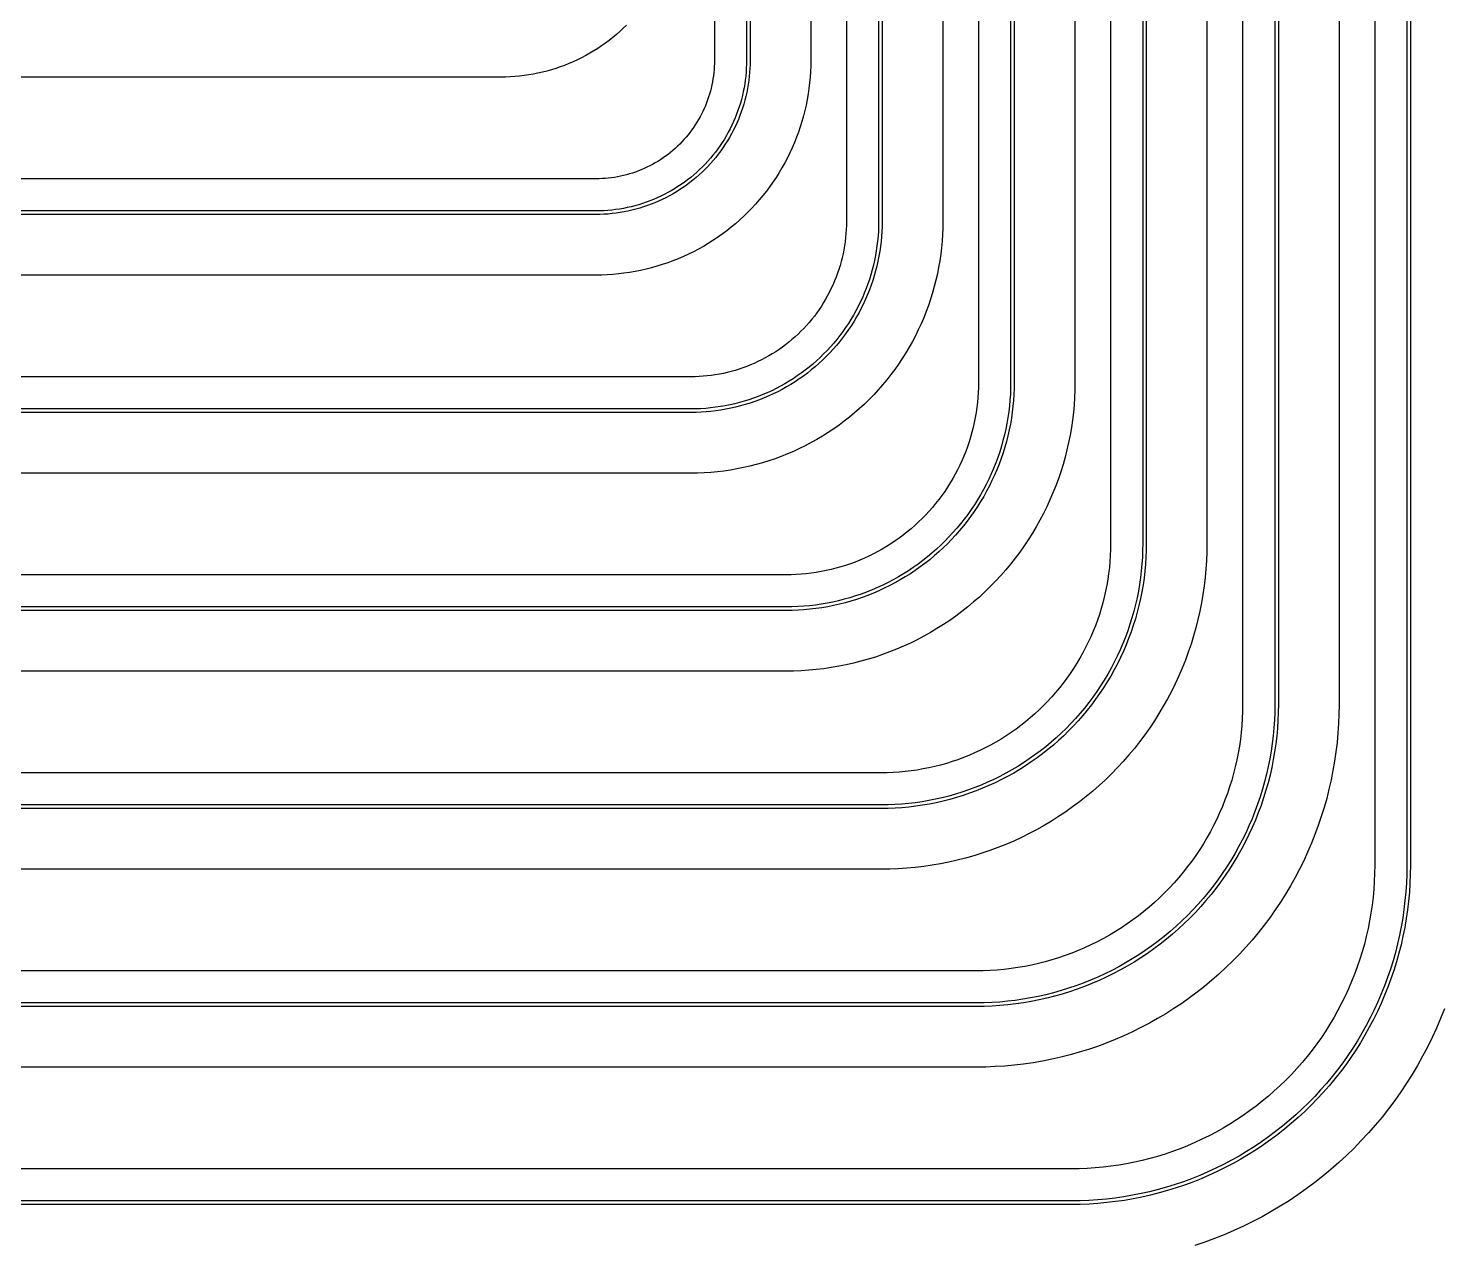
# Model space of a CAD drawing. Header units: metres. Extents: x 10 to 1210, y 10 to 2755.
# Drawn here: x 405.8 to 801.5, y 1228 to 1568.7 of the extents above; entities that cross this region are included whole.
import ezdxf

# ---------------------------------------------------------------- set-up
doc = ezdxf.new("R2010")
doc.units = ezdxf.units.M
for name, color, linetype in [('ACIKLIK', 5, 'Continuous'), ('CAM_SABLON', 4, 'Continuous'), ('DIS_KENAR_V91_Z3', 1, 'Continuous'), ('LAMBA_T4_Z4', 3, 'Continuous')]:
    doc.layers.add(name, color=color, linetype=linetype)

msp = doc.modelspace()

# ---------------------------------------------------------------- linework, layer by layer
at = {"layer": 'ACIKLIK'}
for points in [[(783, 2309.82), (783, 1334.18), (782.97, 1331.78), (782.88, 1329.55), (782.74, 1327.33), (782.53, 1325.12), (782.27, 1322.91), (781.95, 1320.7), (781.57, 1318.51), (781.14, 1316.33), (780.65, 1314.16), (780.1, 1312), (779.5, 1309.86), (778.84, 1307.73), (778.12, 1305.63), (777.35, 1303.54), (776.53, 1301.47), (775.65, 1299.43), (774.72, 1297.41), (773.73, 1295.41), (772.7, 1293.44), (771.61, 1291.5), (770.47, 1289.59), (769.29, 1287.71), (768.05, 1285.86), (766.76, 1284.04), (765.43, 1282.26), (764.06, 1280.51), (762.63, 1278.8), (761.17, 1277.13), (759.66, 1275.49), (758.1, 1273.9), (756.51, 1272.34), (754.87, 1270.83), (753.2, 1269.37), (751.49, 1267.94), (749.74, 1266.57), (747.96, 1265.24), (746.14, 1263.95), (744.29, 1262.71), (742.41, 1261.53), (740.5, 1260.39), (738.56, 1259.3), (736.59, 1258.27), (734.59, 1257.28), (732.57, 1256.35), (730.53, 1255.47), (728.46, 1254.65), (726.37, 1253.88), (724.27, 1253.16), (722.14, 1252.5), (720, 1251.9), (717.84, 1251.35), (715.67, 1250.86), (713.49, 1250.43), (711.3, 1250.05), (709.09, 1249.73), (706.88, 1249.47), (704.67, 1249.26), (702.45, 1249.12), (700.22, 1249.03), (697.82, 1249), (697.82, 1249), (122.18, 1249)], [(746, 2264.68), (746, 1379.32), (745.97, 1377.19), (745.9, 1375.23), (745.77, 1373.28), (745.59, 1371.34), (745.36, 1369.4), (745.08, 1367.46), (744.75, 1365.54), (744.37, 1363.62), (743.94, 1361.72), (743.45, 1359.82), (742.92, 1357.94), (742.34, 1356.08), (741.72, 1354.23), (741.04, 1352.39), (740.32, 1350.58), (739.54, 1348.78), (738.73, 1347.01), (737.86, 1345.26), (736.95, 1343.53), (736, 1341.82), (735, 1340.14), (733.96, 1338.49), (732.87, 1336.86), (731.74, 1335.27), (730.57, 1333.7), (729.36, 1332.17), (728.11, 1330.67), (726.83, 1329.2), (725.5, 1327.76), (724.14, 1326.36), (722.74, 1325), (721.3, 1323.67), (719.83, 1322.39), (718.33, 1321.14), (716.8, 1319.93), (715.23, 1318.76), (713.64, 1317.63), (712.01, 1316.54), (710.36, 1315.5), (708.68, 1314.5), (706.97, 1313.55), (705.24, 1312.64), (703.49, 1311.77), (701.72, 1310.96), (699.92, 1310.18), (698.11, 1309.46), (696.27, 1308.78), (694.42, 1308.16), (692.56, 1307.58), (690.68, 1307.05), (688.78, 1306.56), (686.88, 1306.13), (684.96, 1305.75), (683.04, 1305.42), (681.1, 1305.14), (679.16, 1304.91), (677.22, 1304.73), (675.27, 1304.6), (673.31, 1304.53), (671.18, 1304.5), (671.18, 1304.5), (148.82, 1304.5)], [(709, 2219.54), (709, 1424.46), (708.98, 1422.6), (708.91, 1420.92), (708.8, 1419.24), (708.65, 1417.56), (708.45, 1415.89), (708.21, 1414.22), (707.92, 1412.57), (707.59, 1410.92), (707.22, 1409.27), (706.81, 1407.64), (706.35, 1406.02), (705.85, 1404.42), (705.31, 1402.82), (704.73, 1401.25), (704.1, 1399.68), (703.44, 1398.14), (702.74, 1396.61), (701.99, 1395.1), (701.21, 1393.61), (700.39, 1392.14), (699.53, 1390.7), (698.63, 1389.27), (697.69, 1387.87), (696.72, 1386.5), (695.71, 1385.15), (694.67, 1383.83), (693.6, 1382.54), (692.49, 1381.27), (691.35, 1380.03), (690.17, 1378.83), (688.97, 1377.65), (687.73, 1376.51), (686.46, 1375.4), (685.17, 1374.33), (683.85, 1373.29), (682.5, 1372.28), (681.13, 1371.31), (679.73, 1370.37), (678.3, 1369.47), (676.86, 1368.61), (675.39, 1367.79), (673.9, 1367.01), (672.39, 1366.26), (670.86, 1365.56), (669.32, 1364.9), (667.76, 1364.27), (666.18, 1363.69), (664.58, 1363.15), (662.98, 1362.65), (661.36, 1362.19), (659.73, 1361.78), (658.08, 1361.41), (656.43, 1361.08), (654.78, 1360.79), (653.11, 1360.55), (651.44, 1360.35), (649.76, 1360.2), (648.08, 1360.09), (646.4, 1360.02), (644.54, 1360), (644.54, 1360), (175.46, 1360)], [(672, 2174.4), (672, 1469.6), (671.98, 1468.01), (671.92, 1466.6), (671.83, 1465.19), (671.7, 1463.78), (671.54, 1462.38), (671.33, 1460.99), (671.09, 1459.59), (670.82, 1458.21), (670.51, 1456.83), (670.16, 1455.47), (669.78, 1454.11), (669.36, 1452.76), (668.9, 1451.42), (668.42, 1450.1), (667.89, 1448.79), (667.34, 1447.49), (666.75, 1446.21), (666.12, 1444.94), (665.46, 1443.69), (664.77, 1442.46), (664.05, 1441.25), (663.3, 1440.05), (662.51, 1438.88), (661.7, 1437.73), (660.86, 1436.6), (659.98, 1435.49), (659.08, 1434.4), (658.15, 1433.34), (657.19, 1432.31), (656.21, 1431.29), (655.19, 1430.31), (654.16, 1429.35), (653.1, 1428.42), (652.01, 1427.52), (650.9, 1426.64), (649.77, 1425.8), (648.62, 1424.99), (647.45, 1424.2), (646.25, 1423.45), (645.04, 1422.73), (643.81, 1422.04), (642.56, 1421.38), (641.29, 1420.75), (640.01, 1420.16), (638.71, 1419.61), (637.4, 1419.08), (636.08, 1418.6), (634.74, 1418.14), (633.39, 1417.72), (632.03, 1417.34), (630.67, 1416.99), (629.29, 1416.68), (627.91, 1416.41), (626.51, 1416.17), (625.12, 1415.96), (623.72, 1415.8), (622.31, 1415.67), (620.9, 1415.58), (619.49, 1415.52), (617.9, 1415.5), (617.9, 1415.5), (202.1, 1415.5)], [(635, 2129.26), (635, 1514.74), (634.98, 1513.42), (634.94, 1512.28), (634.86, 1511.14), (634.76, 1510.01), (634.62, 1508.87), (634.46, 1507.75), (634.27, 1506.62), (634.05, 1505.5), (633.79, 1504.39), (633.51, 1503.29), (633.2, 1502.19), (632.87, 1501.1), (632.5, 1500.02), (632.1, 1498.95), (631.68, 1497.89), (631.23, 1496.84), (630.75, 1495.81), (630.25, 1494.79), (629.72, 1493.78), (629.16, 1492.78), (628.58, 1491.8), (627.97, 1490.84), (627.34, 1489.89), (626.68, 1488.96), (626, 1488.04), (625.29, 1487.15), (624.56, 1486.27), (623.81, 1485.41), (623.04, 1484.58), (622.24, 1483.76), (621.42, 1482.96), (620.59, 1482.19), (619.73, 1481.44), (618.85, 1480.71), (617.96, 1480), (617.04, 1479.32), (616.11, 1478.66), (615.16, 1478.03), (614.2, 1477.42), (613.22, 1476.84), (612.22, 1476.28), (611.21, 1475.75), (610.19, 1475.25), (609.16, 1474.77), (608.11, 1474.32), (607.05, 1473.9), (605.98, 1473.5), (604.9, 1473.13), (603.81, 1472.8), (602.71, 1472.49), (601.61, 1472.21), (600.5, 1471.95), (599.38, 1471.73), (598.25, 1471.54), (597.13, 1471.38), (595.99, 1471.24), (594.86, 1471.14), (593.72, 1471.06), (592.58, 1471.02), (591.26, 1471), (591.26, 1471), (228.74, 1471)], [(598, 2084.12), (598, 1559.88), (597.99, 1558.83), (597.95, 1557.96), (597.9, 1557.1), (597.82, 1556.23), (597.71, 1555.37), (597.59, 1554.51), (597.44, 1553.65), (597.27, 1552.8), (597.08, 1551.95), (596.87, 1551.11), (596.63, 1550.27), (596.37, 1549.44), (596.09, 1548.62), (595.79, 1547.8), (595.47, 1547), (595.13, 1546.2), (594.76, 1545.41), (594.38, 1544.63), (593.97, 1543.86), (593.55, 1543.1), (593.11, 1542.35), (592.64, 1541.62), (592.16, 1540.9), (591.66, 1540.19), (591.14, 1539.49), (590.6, 1538.81), (590.04, 1538.14), (589.47, 1537.49), (588.88, 1536.85), (588.27, 1536.23), (587.65, 1535.62), (587.01, 1535.03), (586.36, 1534.46), (585.69, 1533.9), (585.01, 1533.36), (584.31, 1532.84), (583.6, 1532.34), (582.88, 1531.86), (582.15, 1531.39), (581.4, 1530.95), (580.64, 1530.53), (579.87, 1530.12), (579.09, 1529.74), (578.3, 1529.37), (577.5, 1529.03), (576.7, 1528.71), (575.88, 1528.41), (575.06, 1528.13), (574.23, 1527.87), (573.39, 1527.63), (572.55, 1527.42), (571.7, 1527.23), (570.85, 1527.06), (569.99, 1526.91), (569.13, 1526.79), (568.27, 1526.68), (567.4, 1526.6), (566.54, 1526.55), (565.67, 1526.51), (564.62, 1526.5), (564.62, 1526.5), (255.38, 1526.5)]]:
    msp.add_lwpolyline(points, dxfattribs=at)
at = {"layer": 'CAM_SABLON'}
for points in [[(792, 2309.88), (792, 1334.12), (791.97, 1331.54), (791.87, 1329.08), (791.71, 1326.62), (791.48, 1324.17), (791.19, 1321.73), (790.84, 1319.3), (790.42, 1316.87), (789.94, 1314.46), (789.4, 1312.06), (788.8, 1309.67), (788.13, 1307.3), (787.4, 1304.95), (786.61, 1302.62), (785.76, 1300.31), (784.84, 1298.03), (783.87, 1295.77), (782.84, 1293.53), (781.75, 1291.33), (780.61, 1289.15), (779.41, 1287), (778.15, 1284.89), (776.83, 1282.8), (775.47, 1280.76), (774.05, 1278.75), (772.57, 1276.78), (771.05, 1274.84), (769.48, 1272.95), (767.85, 1271.1), (766.18, 1269.3), (764.47, 1267.53), (762.7, 1265.82), (760.9, 1264.15), (759.05, 1262.52), (757.16, 1260.95), (755.22, 1259.43), (753.25, 1257.95), (751.24, 1256.53), (749.2, 1255.17), (747.11, 1253.85), (745, 1252.59), (742.85, 1251.39), (740.67, 1250.25), (738.47, 1249.16), (736.23, 1248.13), (733.97, 1247.16), (731.69, 1246.24), (729.38, 1245.39), (727.05, 1244.6), (724.7, 1243.87), (722.33, 1243.2), (719.94, 1242.6), (717.54, 1242.06), (715.13, 1241.58), (712.7, 1241.16), (710.27, 1240.81), (707.83, 1240.52), (705.38, 1240.29), (702.92, 1240.13), (700.46, 1240.03), (697.88, 1240), (697.88, 1240), (122.12, 1240)], [(755, 2264.74), (755, 1379.26), (754.97, 1376.95), (754.88, 1374.76), (754.74, 1372.58), (754.54, 1370.4), (754.28, 1368.22), (753.97, 1366.06), (753.6, 1363.9), (753.17, 1361.75), (752.69, 1359.62), (752.15, 1357.49), (751.55, 1355.39), (750.9, 1353.29), (750.2, 1351.22), (749.44, 1349.17), (748.63, 1347.13), (747.77, 1345.12), (746.85, 1343.13), (745.88, 1341.17), (744.86, 1339.23), (743.79, 1337.32), (742.67, 1335.44), (741.51, 1333.59), (740.29, 1331.77), (739.02, 1329.98), (737.71, 1328.22), (736.36, 1326.5), (734.96, 1324.82), (733.52, 1323.17), (732.03, 1321.57), (730.5, 1320), (728.93, 1318.47), (727.33, 1316.98), (725.68, 1315.54), (724, 1314.14), (722.28, 1312.79), (720.52, 1311.48), (718.73, 1310.21), (716.91, 1308.99), (715.06, 1307.83), (713.18, 1306.71), (711.27, 1305.64), (709.33, 1304.62), (707.37, 1303.65), (705.38, 1302.73), (703.37, 1301.87), (701.33, 1301.06), (699.28, 1300.3), (697.21, 1299.6), (695.11, 1298.95), (693.01, 1298.35), (690.88, 1297.81), (688.75, 1297.33), (686.6, 1296.9), (684.44, 1296.53), (682.28, 1296.22), (680.1, 1295.96), (677.92, 1295.76), (675.74, 1295.62), (673.55, 1295.53), (671.24, 1295.5), (671.24, 1295.5), (148.76, 1295.5)], [(718, 2219.6), (718, 1424.4), (717.97, 1422.36), (717.9, 1420.44), (717.77, 1418.53), (717.6, 1416.62), (717.37, 1414.72), (717.1, 1412.82), (716.77, 1410.93), (716.4, 1409.04), (715.97, 1407.17), (715.5, 1405.31), (714.98, 1403.47), (714.41, 1401.64), (713.8, 1399.82), (713.13, 1398.02), (712.42, 1396.24), (711.66, 1394.48), (710.86, 1392.73), (710.01, 1391.01), (709.12, 1389.31), (708.18, 1387.64), (707.2, 1385.99), (706.18, 1384.37), (705.11, 1382.77), (704, 1381.21), (702.86, 1379.67), (701.67, 1378.16), (700.44, 1376.69), (699.18, 1375.25), (697.87, 1373.84), (696.54, 1372.46), (695.16, 1371.13), (693.75, 1369.82), (692.31, 1368.56), (690.84, 1367.33), (689.33, 1366.14), (687.79, 1365), (686.23, 1363.89), (684.63, 1362.82), (683.01, 1361.8), (681.36, 1360.82), (679.69, 1359.88), (677.99, 1358.99), (676.27, 1358.14), (674.52, 1357.34), (672.76, 1356.58), (670.98, 1355.87), (669.18, 1355.2), (667.36, 1354.59), (665.53, 1354.02), (663.69, 1353.5), (661.83, 1353.03), (659.96, 1352.6), (658.07, 1352.23), (656.18, 1351.9), (654.28, 1351.63), (652.38, 1351.4), (650.47, 1351.23), (648.56, 1351.1), (646.64, 1351.03), (644.6, 1351), (644.6, 1351), (175.4, 1351)], [(681, 2174.46), (681, 1469.54), (680.98, 1467.77), (680.91, 1466.13), (680.8, 1464.48), (680.65, 1462.84), (680.46, 1461.21), (680.22, 1459.58), (679.94, 1457.95), (679.62, 1456.34), (679.26, 1454.73), (678.85, 1453.14), (678.41, 1451.55), (677.92, 1449.98), (677.39, 1448.42), (676.82, 1446.87), (676.21, 1445.34), (675.56, 1443.83), (674.87, 1442.33), (674.14, 1440.86), (673.37, 1439.4), (672.57, 1437.96), (671.73, 1436.55), (670.85, 1435.15), (669.93, 1433.78), (668.98, 1432.44), (668, 1431.12), (666.98, 1429.82), (665.92, 1428.56), (664.84, 1427.32), (663.72, 1426.11), (662.57, 1424.93), (661.39, 1423.78), (660.18, 1422.66), (658.94, 1421.58), (657.68, 1420.52), (656.38, 1419.5), (655.06, 1418.52), (653.72, 1417.57), (652.35, 1416.65), (650.95, 1415.77), (649.54, 1414.93), (648.1, 1414.13), (646.64, 1413.36), (645.17, 1412.63), (643.67, 1411.94), (642.16, 1411.29), (640.63, 1410.68), (639.08, 1410.11), (637.52, 1409.58), (635.95, 1409.09), (634.36, 1408.65), (632.77, 1408.24), (631.16, 1407.88), (629.55, 1407.56), (627.92, 1407.28), (626.29, 1407.04), (624.66, 1406.85), (623.02, 1406.7), (621.37, 1406.59), (619.73, 1406.52), (617.96, 1406.5), (617.96, 1406.5), (202.04, 1406.5)], [(644, 2129.32), (644, 1514.68), (643.98, 1513.18), (643.93, 1511.81), (643.84, 1510.44), (643.71, 1509.07), (643.55, 1507.7), (643.35, 1506.34), (643.12, 1504.98), (642.85, 1503.63), (642.55, 1502.29), (642.21, 1500.96), (641.83, 1499.63), (641.43, 1498.32), (640.98, 1497.02), (640.51, 1495.72), (640, 1494.45), (639.45, 1493.18), (638.88, 1491.93), (638.27, 1490.7), (637.63, 1489.48), (636.96, 1488.28), (636.25, 1487.1), (635.52, 1485.93), (634.75, 1484.79), (633.96, 1483.67), (633.14, 1482.56), (632.29, 1481.48), (631.41, 1480.43), (630.5, 1479.39), (629.56, 1478.38), (628.6, 1477.4), (627.62, 1476.44), (626.61, 1475.5), (625.57, 1474.59), (624.52, 1473.71), (623.44, 1472.86), (622.33, 1472.04), (621.21, 1471.25), (620.07, 1470.48), (618.9, 1469.75), (617.72, 1469.04), (616.52, 1468.37), (615.3, 1467.73), (614.07, 1467.12), (612.82, 1466.55), (611.55, 1466), (610.28, 1465.49), (608.98, 1465.02), (607.68, 1464.57), (606.37, 1464.17), (605.04, 1463.79), (603.71, 1463.45), (602.37, 1463.15), (601.02, 1462.88), (599.66, 1462.65), (598.3, 1462.45), (596.93, 1462.29), (595.56, 1462.16), (594.19, 1462.07), (592.82, 1462.02), (591.32, 1462), (591.32, 1462), (228.68, 1462)], [(607, 2084.18), (607, 1559.82), (606.98, 1558.6), (606.94, 1557.49), (606.87, 1556.39), (606.77, 1555.29), (606.64, 1554.19), (606.48, 1553.1), (606.29, 1552.01), (606.08, 1550.93), (605.83, 1549.85), (605.56, 1548.78), (605.26, 1547.72), (604.93, 1546.66), (604.58, 1545.61), (604.2, 1544.58), (603.79, 1543.55), (603.35, 1542.54), (602.89, 1541.53), (602.4, 1540.54), (601.88, 1539.56), (601.34, 1538.6), (600.78, 1537.65), (600.19, 1536.72), (599.58, 1535.8), (598.94, 1534.9), (598.28, 1534.01), (597.59, 1533.14), (596.89, 1532.29), (596.16, 1531.46), (595.41, 1530.65), (594.64, 1529.86), (593.85, 1529.09), (593.04, 1528.34), (592.21, 1527.61), (591.36, 1526.91), (590.49, 1526.22), (589.6, 1525.56), (588.7, 1524.92), (587.78, 1524.31), (586.85, 1523.72), (585.9, 1523.16), (584.94, 1522.62), (583.96, 1522.1), (582.97, 1521.61), (581.96, 1521.15), (580.95, 1520.71), (579.92, 1520.3), (578.89, 1519.92), (577.84, 1519.57), (576.78, 1519.24), (575.72, 1518.94), (574.65, 1518.67), (573.57, 1518.42), (572.49, 1518.21), (571.4, 1518.02), (570.31, 1517.86), (569.21, 1517.73), (568.11, 1517.63), (567.01, 1517.56), (565.9, 1517.52), (564.68, 1517.5), (564.68, 1517.5), (255.32, 1517.5)]]:
    msp.add_lwpolyline(points, dxfattribs=at)
at = {"layer": 'DIS_KENAR_V91_Z3'}
for points in [[(773, 2264.86), (773, 1379.14), (772.97, 1376.48), (772.86, 1373.82), (772.69, 1371.17), (772.44, 1368.52), (772.13, 1365.87), (771.75, 1363.24), (771.3, 1360.62), (770.78, 1358.01), (770.19, 1355.41), (769.54, 1352.83), (768.81, 1350.27), (768.03, 1347.73), (767.17, 1345.21), (766.25, 1342.72), (765.26, 1340.24), (764.21, 1337.8), (763.1, 1335.38), (761.92, 1333), (760.68, 1330.64), (759.38, 1328.32), (758.02, 1326.03), (756.6, 1323.78), (755.12, 1321.57), (753.59, 1319.4), (752, 1317.27), (750.35, 1315.18), (748.65, 1313.13), (746.89, 1311.13), (745.09, 1309.18), (743.23, 1307.27), (741.32, 1305.41), (739.37, 1303.61), (737.37, 1301.85), (735.32, 1300.15), (733.23, 1298.5), (731.1, 1296.91), (728.93, 1295.38), (726.72, 1293.9), (724.47, 1292.48), (722.18, 1291.12), (719.86, 1289.82), (717.5, 1288.58), (715.12, 1287.4), (712.7, 1286.29), (710.26, 1285.24), (707.78, 1284.25), (705.29, 1283.33), (702.77, 1282.47), (700.23, 1281.69), (697.67, 1280.96), (695.09, 1280.31), (692.49, 1279.72), (689.88, 1279.2), (687.26, 1278.75), (684.63, 1278.37), (681.98, 1278.06), (679.33, 1277.81), (676.68, 1277.64), (674.02, 1277.53), (671.36, 1277.5), (671.36, 1277.5), (148.64, 1277.5)], [(736, 2219.72), (736, 1424.28), (735.97, 1421.89), (735.87, 1419.5), (735.72, 1417.12), (735.5, 1414.74), (735.22, 1412.37), (734.88, 1410), (734.47, 1407.65), (734.01, 1405.3), (733.48, 1402.97), (732.89, 1400.66), (732.24, 1398.36), (731.53, 1396.07), (730.76, 1393.81), (729.94, 1391.57), (729.05, 1389.35), (728.11, 1387.15), (727.11, 1384.98), (726.05, 1382.84), (724.94, 1380.73), (723.77, 1378.64), (722.55, 1376.59), (721.27, 1374.57), (719.95, 1372.58), (718.57, 1370.63), (717.14, 1368.71), (715.66, 1366.84), (714.13, 1365), (712.55, 1363.2), (710.93, 1361.45), (709.26, 1359.74), (707.55, 1358.07), (705.8, 1356.45), (704, 1354.87), (702.16, 1353.34), (700.29, 1351.86), (698.37, 1350.43), (696.42, 1349.05), (694.43, 1347.73), (692.41, 1346.45), (690.36, 1345.23), (688.28, 1344.06), (686.16, 1342.95), (684.02, 1341.89), (681.85, 1340.89), (679.65, 1339.95), (677.43, 1339.06), (675.19, 1338.24), (672.93, 1337.47), (670.64, 1336.76), (668.34, 1336.11), (666.03, 1335.52), (663.7, 1334.99), (661.35, 1334.53), (659, 1334.12), (656.63, 1333.78), (654.26, 1333.5), (651.88, 1333.28), (649.5, 1333.13), (647.11, 1333.03), (644.72, 1333), (644.72, 1333), (175.28, 1333)], [(699, 2174.58), (699, 1469.42), (698.97, 1467.3), (698.89, 1465.19), (698.75, 1463.07), (698.56, 1460.96), (698.31, 1458.86), (698, 1456.76), (697.64, 1454.67), (697.23, 1452.6), (696.76, 1450.53), (696.24, 1448.48), (695.67, 1446.44), (695.04, 1444.41), (694.36, 1442.41), (693.63, 1440.42), (692.84, 1438.45), (692, 1436.51), (691.12, 1434.58), (690.18, 1432.68), (689.19, 1430.81), (688.16, 1428.96), (687.08, 1427.14), (685.95, 1425.35), (684.77, 1423.59), (683.55, 1421.86), (682.28, 1420.16), (680.97, 1418.5), (679.61, 1416.87), (678.22, 1415.27), (676.78, 1413.72), (675.3, 1412.2), (673.78, 1410.72), (672.23, 1409.28), (670.63, 1407.89), (669, 1406.53), (667.34, 1405.22), (665.64, 1403.95), (663.91, 1402.73), (662.15, 1401.55), (660.36, 1400.42), (658.54, 1399.34), (656.69, 1398.31), (654.82, 1397.32), (652.92, 1396.38), (650.99, 1395.5), (649.05, 1394.66), (647.08, 1393.87), (645.09, 1393.14), (643.09, 1392.46), (641.06, 1391.83), (639.02, 1391.26), (636.97, 1390.74), (634.9, 1390.27), (632.83, 1389.86), (630.74, 1389.5), (628.64, 1389.19), (626.54, 1388.94), (624.43, 1388.75), (622.31, 1388.61), (620.2, 1388.53), (618.08, 1388.5), (618.08, 1388.5), (201.92, 1388.5)], [(662, 2129.44), (662, 1514.56), (661.98, 1512.71), (661.9, 1510.87), (661.78, 1509.02), (661.61, 1507.18), (661.4, 1505.35), (661.13, 1503.52), (660.82, 1501.7), (660.46, 1499.89), (660.05, 1498.09), (659.6, 1496.3), (659.09, 1494.52), (658.55, 1492.76), (657.95, 1491.01), (657.31, 1489.27), (656.63, 1487.56), (655.9, 1485.86), (655.13, 1484.18), (654.31, 1482.53), (653.45, 1480.89), (652.55, 1479.28), (651.6, 1477.69), (650.62, 1476.13), (649.59, 1474.59), (648.52, 1473.09), (647.42, 1471.61), (646.28, 1470.16), (645.09, 1468.74), (643.88, 1467.35), (642.62, 1465.99), (641.33, 1464.67), (640.01, 1463.38), (638.65, 1462.12), (637.26, 1460.91), (635.84, 1459.72), (634.39, 1458.58), (632.91, 1457.48), (631.41, 1456.41), (629.87, 1455.38), (628.31, 1454.4), (626.72, 1453.45), (625.11, 1452.55), (623.47, 1451.69), (621.82, 1450.87), (620.14, 1450.1), (618.44, 1449.37), (616.73, 1448.69), (614.99, 1448.05), (613.24, 1447.45), (611.48, 1446.91), (609.7, 1446.4), (607.91, 1445.95), (606.11, 1445.54), (604.3, 1445.18), (602.48, 1444.87), (600.65, 1444.6), (598.82, 1444.39), (596.98, 1444.22), (595.13, 1444.1), (593.29, 1444.02), (591.44, 1444), (591.44, 1444), (228.56, 1444)], [(625, 2084.3), (625, 1559.7), (624.98, 1558.12), (624.92, 1556.55), (624.81, 1554.98), (624.67, 1553.41), (624.48, 1551.84), (624.26, 1550.28), (623.99, 1548.73), (623.68, 1547.18), (623.34, 1545.65), (622.95, 1544.12), (622.52, 1542.6), (622.05, 1541.1), (621.55, 1539.6), (621, 1538.13), (620.42, 1536.66), (619.8, 1535.21), (619.14, 1533.78), (618.44, 1532.37), (617.7, 1530.98), (616.93, 1529.6), (616.13, 1528.25), (615.29, 1526.91), (614.41, 1525.6), (613.5, 1524.32), (612.56, 1523.05), (611.58, 1521.82), (610.58, 1520.6), (609.54, 1519.42), (608.47, 1518.26), (607.37, 1517.13), (606.24, 1516.03), (605.08, 1514.96), (603.9, 1513.92), (602.68, 1512.92), (601.45, 1511.94), (600.18, 1511), (598.9, 1510.09), (597.59, 1509.21), (596.25, 1508.37), (594.9, 1507.57), (593.52, 1506.8), (592.13, 1506.06), (590.72, 1505.36), (589.29, 1504.7), (587.84, 1504.08), (586.37, 1503.5), (584.9, 1502.95), (583.4, 1502.45), (581.9, 1501.98), (580.38, 1501.55), (578.85, 1501.16), (577.32, 1500.82), (575.77, 1500.51), (574.22, 1500.24), (572.66, 1500.02), (571.09, 1499.83), (569.52, 1499.69), (567.95, 1499.58), (566.38, 1499.52), (564.8, 1499.5), (564.8, 1499.5), (255.2, 1499.5)], [(573.4, 1569.6), (572.47, 1568.69), (571.51, 1567.8), (570.53, 1566.94), (569.53, 1566.11), (568.5, 1565.3), (567.46, 1564.52), (566.39, 1563.77), (565.3, 1563.04), (564.2, 1562.34), (563.08, 1561.68), (561.94, 1561.04), (560.79, 1560.43), (559.62, 1559.86), (558.43, 1559.31), (557.23, 1558.79), (556.02, 1558.31), (554.8, 1557.86), (553.56, 1557.44), (552.32, 1557.05), (551.06, 1556.7), (549.79, 1556.38), (548.52, 1556.09), (547.24, 1555.83), (545.96, 1555.61), (544.67, 1555.43), (543.37, 1555.27), (542.07, 1555.15), (540.77, 1555.07), (539.46, 1555.02), (538.16, 1555), (538.16, 1555), (281.84, 1555)], [(802.56, 1293.86), (801.47, 1291.14), (800.32, 1288.45), (799.09, 1285.78), (797.79, 1283.15), (796.43, 1280.56), (794.99, 1278), (793.5, 1275.48), (791.93, 1273), (790.3, 1270.56), (788.61, 1268.17), (786.86, 1265.82), (785.04, 1263.52), (783.17, 1261.26), (781.23, 1259.06), (779.24, 1256.9), (777.2, 1254.8), (775.1, 1252.76), (772.94, 1250.77), (770.74, 1248.83), (768.48, 1246.96), (766.18, 1245.14), (763.83, 1243.39), (761.44, 1241.7), (759, 1240.07), (756.52, 1238.5), (754, 1237.01), (751.44, 1235.57), (748.85, 1234.21), (746.22, 1232.91), (743.55, 1231.68), (740.86, 1230.53), (738.14, 1229.44), (735.39, 1228.42), (732.61, 1227.48)]]:
    msp.add_lwpolyline(points, dxfattribs=at)
at = {"layer": 'LAMBA_T4_Z4'}
for points in [[(793, 2309.89), (793, 1334.11), (792.97, 1331.51), (792.87, 1329.03), (792.71, 1326.55), (792.48, 1324.07), (792.19, 1321.6), (791.83, 1319.14), (791.41, 1316.69), (790.92, 1314.25), (790.37, 1311.82), (789.76, 1309.41), (789.09, 1307.02), (788.35, 1304.64), (787.55, 1302.29), (786.69, 1299.96), (785.77, 1297.65), (784.79, 1295.36), (783.74, 1293.1), (782.64, 1290.87), (781.49, 1288.67), (780.27, 1286.5), (779, 1284.36), (777.67, 1282.26), (776.29, 1280.19), (774.86, 1278.16), (773.37, 1276.17), (771.83, 1274.22), (770.24, 1272.3), (768.6, 1270.43), (766.91, 1268.61), (765.17, 1266.83), (763.39, 1265.09), (761.57, 1263.4), (759.7, 1261.76), (757.78, 1260.17), (755.83, 1258.63), (753.84, 1257.14), (751.81, 1255.71), (749.74, 1254.33), (747.64, 1253), (745.5, 1251.73), (743.33, 1250.51), (741.13, 1249.36), (738.9, 1248.26), (736.64, 1247.21), (734.35, 1246.23), (732.04, 1245.31), (729.71, 1244.45), (727.36, 1243.65), (724.98, 1242.91), (722.59, 1242.24), (720.18, 1241.63), (717.75, 1241.08), (715.31, 1240.59), (712.86, 1240.17), (710.4, 1239.81), (707.93, 1239.52), (705.45, 1239.29), (702.97, 1239.13), (700.49, 1239.03), (697.89, 1239), (697.89, 1239), (122.11, 1239)], [(756, 2264.75), (756, 1379.25), (755.97, 1376.92), (755.88, 1374.71), (755.74, 1372.5), (755.53, 1370.29), (755.27, 1368.09), (754.96, 1365.9), (754.58, 1363.72), (754.15, 1361.54), (753.66, 1359.38), (753.11, 1357.23), (752.51, 1355.1), (751.86, 1352.99), (751.14, 1350.89), (750.38, 1348.81), (749.56, 1346.75), (748.68, 1344.71), (747.75, 1342.7), (746.77, 1340.71), (745.74, 1338.75), (744.66, 1336.82), (743.53, 1334.92), (742.34, 1333.04), (741.11, 1331.2), (739.83, 1329.39), (738.51, 1327.62), (737.14, 1325.88), (735.72, 1324.17), (734.26, 1322.51), (732.75, 1320.88), (731.21, 1319.29), (729.62, 1317.75), (727.99, 1316.24), (726.33, 1314.78), (724.62, 1313.36), (722.88, 1311.99), (721.11, 1310.67), (719.3, 1309.39), (717.46, 1308.16), (715.58, 1306.97), (713.68, 1305.84), (711.75, 1304.76), (709.79, 1303.73), (707.8, 1302.75), (705.79, 1301.82), (703.75, 1300.94), (701.69, 1300.12), (699.61, 1299.36), (697.51, 1298.64), (695.4, 1297.99), (693.27, 1297.39), (691.12, 1296.84), (688.96, 1296.35), (686.78, 1295.92), (684.6, 1295.54), (682.41, 1295.23), (680.21, 1294.97), (678, 1294.76), (675.79, 1294.62), (673.58, 1294.53), (671.25, 1294.5), (671.25, 1294.5), (148.75, 1294.5)], [(719, 2219.61), (719, 1424.39), (718.97, 1422.34), (718.9, 1420.39), (718.77, 1418.45), (718.59, 1416.52), (718.36, 1414.58), (718.08, 1412.66), (717.75, 1410.74), (717.38, 1408.84), (716.95, 1406.94), (716.47, 1405.06), (715.94, 1403.18), (715.36, 1401.33), (714.74, 1399.49), (714.06, 1397.66), (713.34, 1395.85), (712.58, 1394.07), (711.76, 1392.3), (710.9, 1390.56), (710, 1388.84), (709.05, 1387.14), (708.05, 1385.47), (707.02, 1383.83), (705.93, 1382.21), (704.81, 1380.62), (703.65, 1379.06), (702.45, 1377.54), (701.2, 1376.04), (699.92, 1374.58), (698.6, 1373.15), (697.24, 1371.76), (695.85, 1370.4), (694.42, 1369.08), (692.96, 1367.8), (691.46, 1366.55), (689.94, 1365.35), (688.38, 1364.19), (686.79, 1363.07), (685.17, 1361.98), (683.53, 1360.95), (681.86, 1359.95), (680.16, 1359), (678.44, 1358.1), (676.7, 1357.24), (674.93, 1356.42), (673.15, 1355.66), (671.34, 1354.94), (669.51, 1354.26), (667.67, 1353.64), (665.82, 1353.06), (663.94, 1352.53), (662.06, 1352.05), (660.16, 1351.62), (658.26, 1351.25), (656.34, 1350.92), (654.42, 1350.64), (652.48, 1350.41), (650.55, 1350.23), (648.61, 1350.1), (646.66, 1350.03), (644.61, 1350), (644.61, 1350), (175.39, 1350)], [(682, 2174.47), (682, 1469.53), (681.98, 1467.75), (681.91, 1466.07), (681.8, 1464.41), (681.65, 1462.74), (681.45, 1461.08), (681.21, 1459.42), (680.93, 1457.77), (680.6, 1456.13), (680.23, 1454.5), (679.82, 1452.88), (679.37, 1451.27), (678.87, 1449.67), (678.33, 1448.08), (677.75, 1446.51), (677.13, 1444.96), (676.47, 1443.42), (675.77, 1441.9), (675.03, 1440.4), (674.25, 1438.92), (673.44, 1437.46), (672.58, 1436.02), (671.69, 1434.61), (670.76, 1433.22), (669.79, 1431.85), (668.79, 1430.51), (667.75, 1429.19), (666.68, 1427.91), (665.58, 1426.65), (664.44, 1425.42), (663.28, 1424.22), (662.08, 1423.06), (660.85, 1421.92), (659.59, 1420.82), (658.31, 1419.75), (656.99, 1418.71), (655.65, 1417.71), (654.28, 1416.74), (652.89, 1415.81), (651.48, 1414.92), (650.04, 1414.07), (648.58, 1413.25), (647.1, 1412.47), (645.6, 1411.73), (644.08, 1411.03), (642.54, 1410.37), (640.99, 1409.75), (639.42, 1409.17), (637.83, 1408.63), (636.23, 1408.13), (634.62, 1407.68), (633, 1407.27), (631.37, 1406.9), (629.73, 1406.57), (628.08, 1406.29), (626.42, 1406.05), (624.76, 1405.85), (623.09, 1405.7), (621.43, 1405.59), (619.75, 1405.52), (617.97, 1405.5), (617.97, 1405.5), (202.03, 1405.5)], [(645, 2129.33), (645, 1514.67), (644.98, 1513.16), (644.93, 1511.76), (644.83, 1510.36), (644.71, 1508.96), (644.54, 1507.57), (644.34, 1506.18), (644.1, 1504.8), (643.83, 1503.42), (643.52, 1502.06), (643.17, 1500.7), (642.79, 1499.35), (642.38, 1498.01), (641.93, 1496.68), (641.44, 1495.37), (640.92, 1494.06), (640.37, 1492.78), (639.78, 1491.5), (639.16, 1490.25), (638.51, 1489), (637.82, 1487.78), (637.11, 1486.58), (636.36, 1485.39), (635.58, 1484.22), (634.77, 1483.08), (633.93, 1481.96), (633.06, 1480.85), (632.17, 1479.78), (631.24, 1478.72), (630.29, 1477.69), (629.31, 1476.69), (628.31, 1475.71), (627.28, 1474.76), (626.22, 1473.83), (625.15, 1472.94), (624.04, 1472.07), (622.92, 1471.23), (621.78, 1470.42), (620.61, 1469.64), (619.42, 1468.89), (618.22, 1468.18), (617, 1467.49), (615.75, 1466.84), (614.5, 1466.22), (613.22, 1465.63), (611.94, 1465.08), (610.63, 1464.56), (609.32, 1464.07), (607.99, 1463.62), (606.65, 1463.21), (605.3, 1462.83), (603.94, 1462.48), (602.58, 1462.17), (601.2, 1461.9), (599.82, 1461.66), (598.43, 1461.46), (597.04, 1461.29), (595.64, 1461.17), (594.24, 1461.07), (592.84, 1461.02), (591.33, 1461), (591.33, 1461), (228.67, 1461)], [(608, 2084.19), (608, 1559.81), (607.98, 1558.57), (607.94, 1557.44), (607.87, 1556.31), (607.76, 1555.18), (607.63, 1554.06), (607.47, 1552.94), (607.28, 1551.83), (607.05, 1550.72), (606.8, 1549.62), (606.53, 1548.52), (606.22, 1547.43), (605.88, 1546.35), (605.52, 1545.28), (605.13, 1544.22), (604.71, 1543.17), (604.26, 1542.13), (603.79, 1541.1), (603.29, 1540.09), (602.76, 1539.09), (602.21, 1538.1), (601.63, 1537.13), (601.03, 1536.17), (600.4, 1535.23), (599.75, 1534.31), (599.07, 1533.4), (598.37, 1532.51), (597.65, 1531.64), (596.9, 1530.79), (596.14, 1529.96), (595.35, 1529.15), (594.54, 1528.37), (593.71, 1527.6), (592.86, 1526.85), (591.99, 1526.13), (591.1, 1525.43), (590.19, 1524.75), (589.27, 1524.1), (588.33, 1523.47), (587.37, 1522.87), (586.4, 1522.29), (585.41, 1521.74), (584.41, 1521.21), (583.4, 1520.71), (582.37, 1520.24), (581.33, 1519.79), (580.28, 1519.37), (579.22, 1518.98), (578.15, 1518.62), (577.07, 1518.28), (575.98, 1517.97), (574.88, 1517.7), (573.78, 1517.45), (572.67, 1517.22), (571.56, 1517.03), (570.44, 1516.87), (569.32, 1516.74), (568.19, 1516.63), (567.06, 1516.56), (565.93, 1516.52), (564.69, 1516.5), (564.69, 1516.5), (255.31, 1516.5)]]:
    msp.add_lwpolyline(points, dxfattribs=at)

doc.saveas('drawing.dxf')
